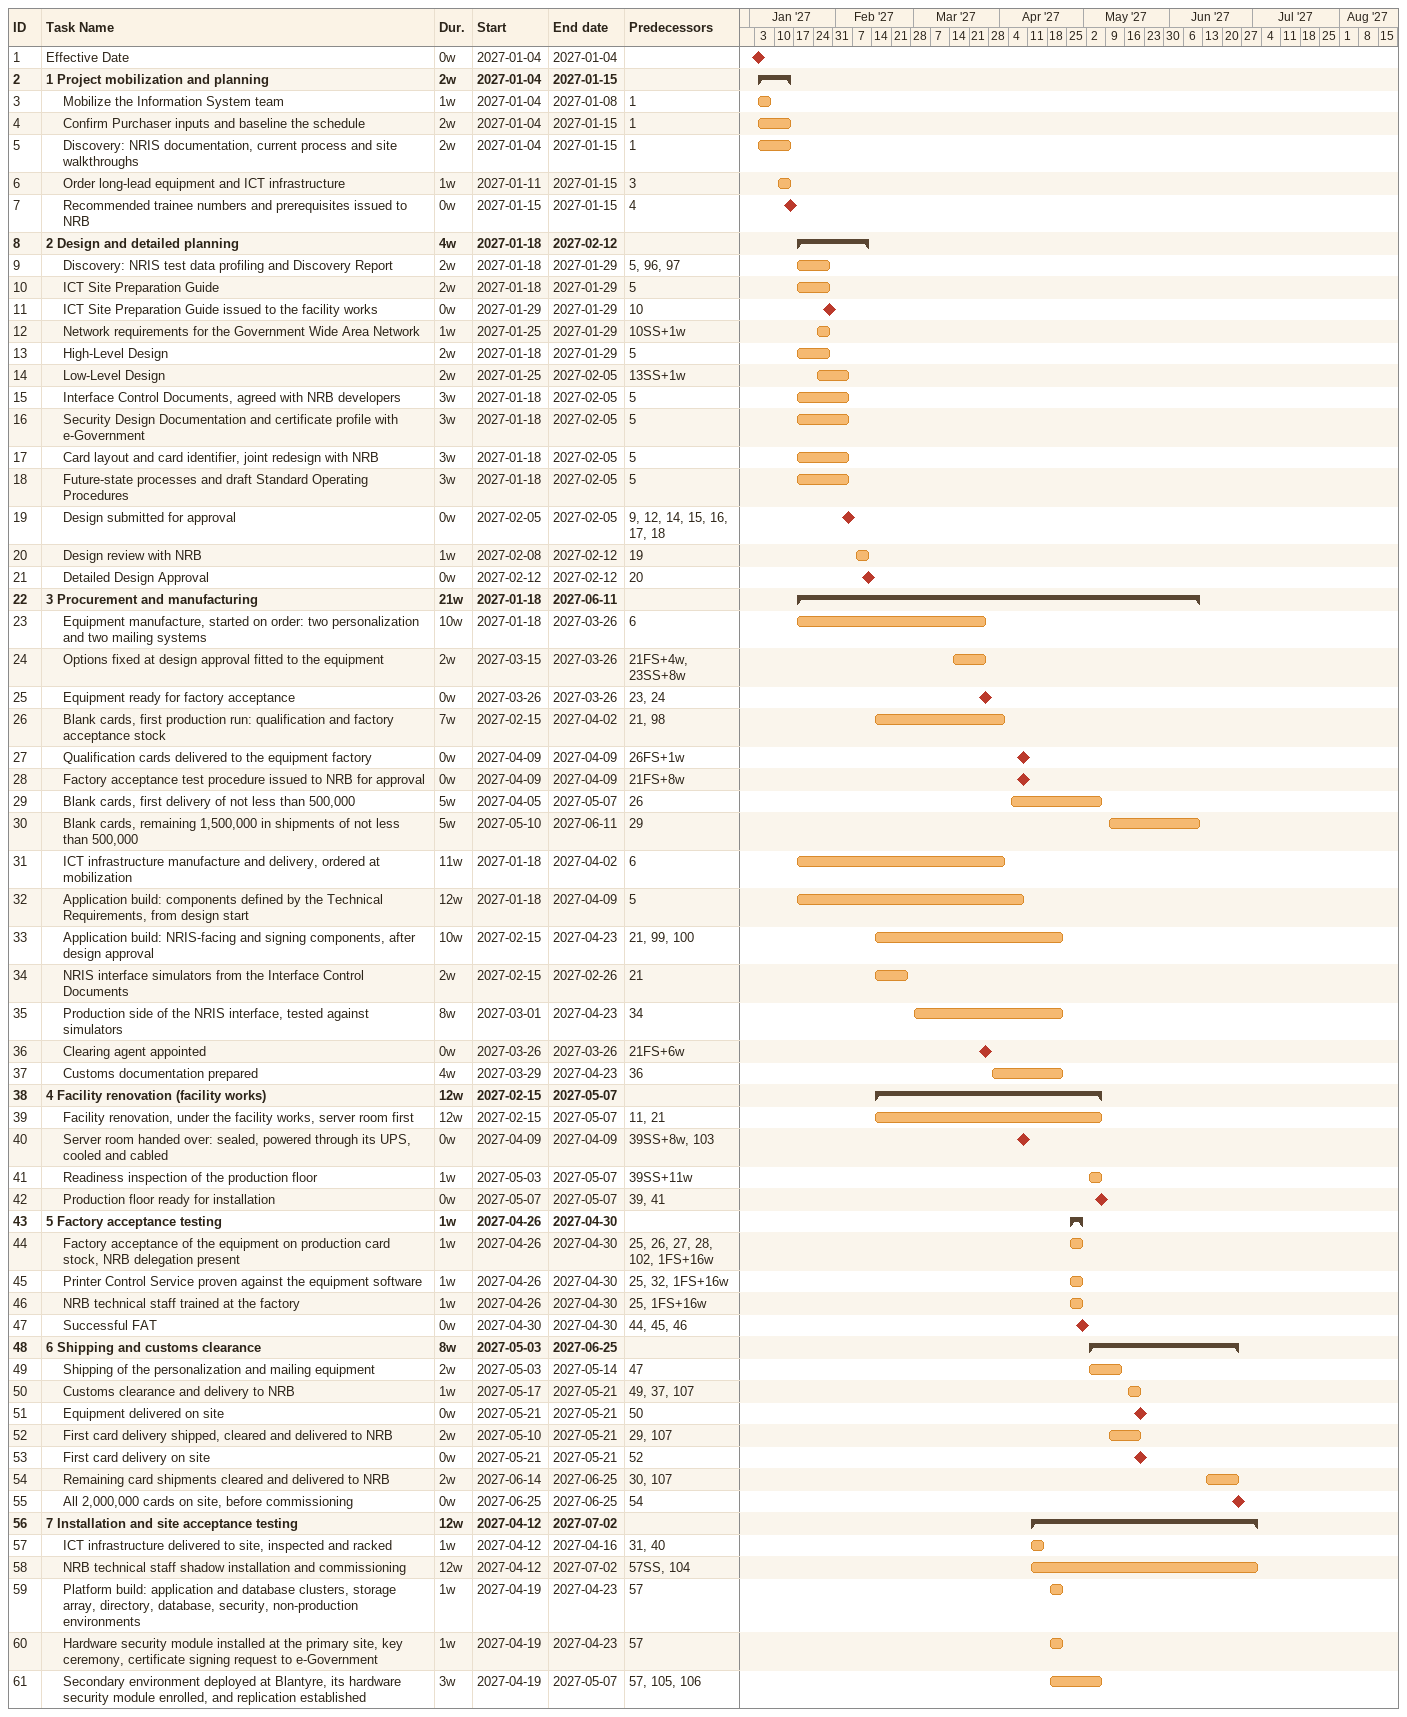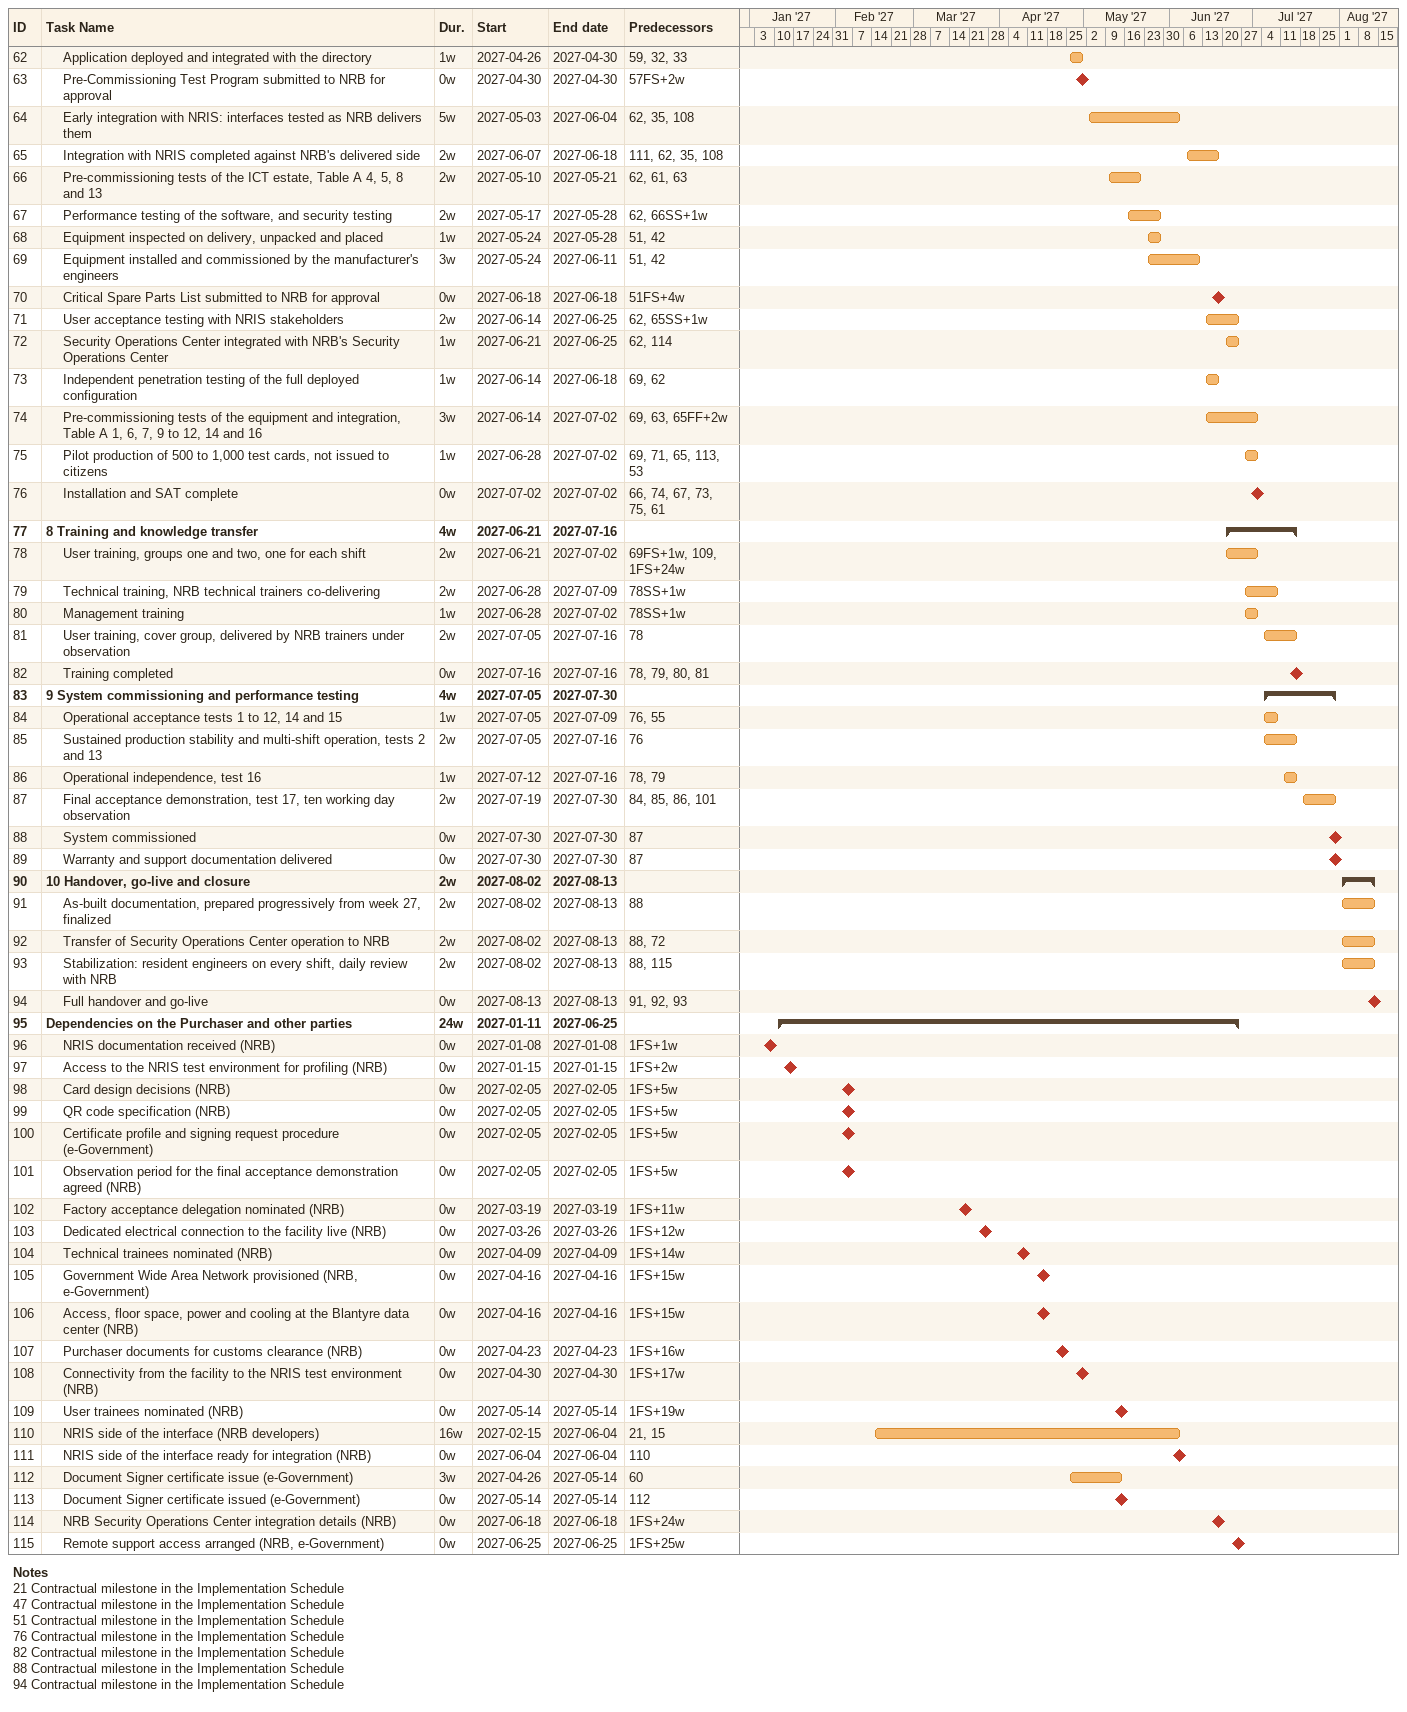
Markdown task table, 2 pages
| ID | Level | Task | Duration | Start | Finish | Predecessors |
|---|---|---|---|---|---|---|
| 1 | 1 | Effective Date | 0w | 2027-01-04 | 2027-01-04 |  |
| 2 | 1 | **1 Project mobilization and planning** | 2w | 2027-01-04 | 2027-01-15 |  |
| 3 | 2 | Mobilize the Information System team | 1w | 2027-01-04 | 2027-01-08 | 1 |
| 4 | 2 | Confirm Purchaser inputs and baseline the schedule | 2w | 2027-01-04 | 2027-01-15 | 1 |
| 5 | 2 | Discovery: NRIS documentation, current process and site walkthroughs | 2w | 2027-01-04 | 2027-01-15 | 1 |
| 6 | 2 | Order long-lead equipment and ICT infrastructure | 1w | 2027-01-11 | 2027-01-15 | 3 |
| 7 | 2 | Recommended trainee numbers and prerequisites issued to NRB | 0w | 2027-01-15 | 2027-01-15 | 4 |
| 8 | 1 | **2 Design and detailed planning** | 4w | 2027-01-18 | 2027-02-12 |  |
| 9 | 2 | Discovery: NRIS test data profiling and Discovery Report | 2w | 2027-01-18 | 2027-01-29 | 5, 96, 97 |
| 10 | 2 | ICT Site Preparation Guide | 2w | 2027-01-18 | 2027-01-29 | 5 |
| 11 | 2 | ICT Site Preparation Guide issued to the facility works | 0w | 2027-01-29 | 2027-01-29 | 10 |
| 12 | 2 | Network requirements for the Government Wide Area Network | 1w | 2027-01-25 | 2027-01-29 | 10SS+1w |
| 13 | 2 | High-Level Design | 2w | 2027-01-18 | 2027-01-29 | 5 |
| 14 | 2 | Low-Level Design | 2w | 2027-01-25 | 2027-02-05 | 13SS+1w |
| 15 | 2 | Interface Control Documents, agreed with NRB developers | 3w | 2027-01-18 | 2027-02-05 | 5 |
| 16 | 2 | Security Design Documentation and certificate profile with e-Government | 3w | 2027-01-18 | 2027-02-05 | 5 |
| 17 | 2 | Card layout and card identifier, joint redesign with NRB | 3w | 2027-01-18 | 2027-02-05 | 5 |
| 18 | 2 | Future-state processes and draft Standard Operating Procedures | 3w | 2027-01-18 | 2027-02-05 | 5 |
| 19 | 2 | Design submitted for approval | 0w | 2027-02-05 | 2027-02-05 | 9, 12, 14, 15, 16, 17, 18 |
| 20 | 2 | Design review with NRB | 1w | 2027-02-08 | 2027-02-12 | 19 |
| 21 | 2 | Detailed Design Approval | 0w | 2027-02-12 | 2027-02-12 | 20 |
| 22 | 1 | **3 Procurement and manufacturing** | 21w | 2027-01-18 | 2027-06-11 |  |
| 23 | 2 | Equipment manufacture, started on order: two personalization and two mailing systems | 10w | 2027-01-18 | 2027-03-26 | 6 |
| 24 | 2 | Options fixed at design approval fitted to the equipment | 2w | 2027-03-15 | 2027-03-26 | 21FS+4w, 23SS+8w |
| 25 | 2 | Equipment ready for factory acceptance | 0w | 2027-03-26 | 2027-03-26 | 23, 24 |
| 26 | 2 | Blank cards, first production run: qualification and factory acceptance stock | 7w | 2027-02-15 | 2027-04-02 | 21, 98 |
| 27 | 2 | Qualification cards delivered to the equipment factory | 0w | 2027-04-09 | 2027-04-09 | 26FS+1w |
| 28 | 2 | Factory acceptance test procedure issued to NRB for approval | 0w | 2027-04-09 | 2027-04-09 | 21FS+8w |
| 29 | 2 | Blank cards, first delivery of not less than 500,000 | 5w | 2027-04-05 | 2027-05-07 | 26 |
| 30 | 2 | Blank cards, remaining 1,500,000 in shipments of not less than 500,000 | 5w | 2027-05-10 | 2027-06-11 | 29 |
| 31 | 2 | ICT infrastructure manufacture and delivery, ordered at mobilization | 11w | 2027-01-18 | 2027-04-02 | 6 |
| 32 | 2 | Application build: components defined by the Technical Requirements, from design start | 12w | 2027-01-18 | 2027-04-09 | 5 |
| 33 | 2 | Application build: NRIS-facing and signing components, after design approval | 10w | 2027-02-15 | 2027-04-23 | 21, 99, 100 |
| 34 | 2 | NRIS interface simulators from the Interface Control Documents | 2w | 2027-02-15 | 2027-02-26 | 21 |
| 35 | 2 | Production side of the NRIS interface, tested against simulators | 8w | 2027-03-01 | 2027-04-23 | 34 |
| 36 | 2 | Clearing agent appointed | 0w | 2027-03-26 | 2027-03-26 | 21FS+6w |
| 37 | 2 | Customs documentation prepared | 4w | 2027-03-29 | 2027-04-23 | 36 |
| 38 | 1 | **4 Facility renovation (facility works)** | 12w | 2027-02-15 | 2027-05-07 |  |
| 39 | 2 | Facility renovation, under the facility works, server room first | 12w | 2027-02-15 | 2027-05-07 | 11, 21 |
| 40 | 2 | Server room handed over: sealed, powered through its UPS, cooled and cabled | 0w | 2027-04-09 | 2027-04-09 | 39SS+8w, 103 |
| 41 | 2 | Readiness inspection of the production floor | 1w | 2027-05-03 | 2027-05-07 | 39SS+11w |
| 42 | 2 | Production floor ready for installation | 0w | 2027-05-07 | 2027-05-07 | 39, 41 |
| 43 | 1 | **5 Factory acceptance testing** | 1w | 2027-04-26 | 2027-04-30 |  |
| 44 | 2 | Factory acceptance of the equipment on production card stock, NRB delegation present | 1w | 2027-04-26 | 2027-04-30 | 25, 26, 27, 28, 102, 1FS+16w |
| 45 | 2 | Printer Control Service proven against the equipment software | 1w | 2027-04-26 | 2027-04-30 | 25, 32, 1FS+16w |
| 46 | 2 | NRB technical staff trained at the factory | 1w | 2027-04-26 | 2027-04-30 | 25, 1FS+16w |
| 47 | 2 | Successful FAT | 0w | 2027-04-30 | 2027-04-30 | 44, 45, 46 |
| 48 | 1 | **6 Shipping and customs clearance** | 8w | 2027-05-03 | 2027-06-25 |  |
| 49 | 2 | Shipping of the personalization and mailing equipment | 2w | 2027-05-03 | 2027-05-14 | 47 |
| 50 | 2 | Customs clearance and delivery to NRB | 1w | 2027-05-17 | 2027-05-21 | 49, 37, 107 |
| 51 | 2 | Equipment delivered on site | 0w | 2027-05-21 | 2027-05-21 | 50 |
| 52 | 2 | First card delivery shipped, cleared and delivered to NRB | 2w | 2027-05-10 | 2027-05-21 | 29, 107 |
| 53 | 2 | First card delivery on site | 0w | 2027-05-21 | 2027-05-21 | 52 |
| 54 | 2 | Remaining card shipments cleared and delivered to NRB | 2w | 2027-06-14 | 2027-06-25 | 30, 107 |
| 55 | 2 | All 2,000,000 cards on site, before commissioning | 0w | 2027-06-25 | 2027-06-25 | 54 |
| 56 | 1 | **7 Installation and site acceptance testing** | 12w | 2027-04-12 | 2027-07-02 |  |
| 57 | 2 | ICT infrastructure delivered to site, inspected and racked | 1w | 2027-04-12 | 2027-04-16 | 31, 40 |
| 58 | 2 | NRB technical staff shadow installation and commissioning | 12w | 2027-04-12 | 2027-07-02 | 57SS, 104 |
| 59 | 2 | Platform build: application and database clusters, storage array, directory, database, security, non-production environments | 1w | 2027-04-19 | 2027-04-23 | 57 |
| 60 | 2 | Hardware security module installed at the primary site, key ceremony, certificate signing request to e-Government | 1w | 2027-04-19 | 2027-04-23 | 57 |
| 61 | 2 | Secondary environment deployed at Blantyre, its hardware security module enrolled, and replication established | 3w | 2027-04-19 | 2027-05-07 | 57, 105, 106 |
| 62 | 2 | Application deployed and integrated with the directory | 1w | 2027-04-26 | 2027-04-30 | 59, 32, 33 |
| 63 | 2 | Pre-Commissioning Test Program submitted to NRB for approval | 0w | 2027-04-30 | 2027-04-30 | 57FS+2w |
| 64 | 2 | Early integration with NRIS: interfaces tested as NRB delivers them | 5w | 2027-05-03 | 2027-06-04 | 62, 35, 108 |
| 65 | 2 | Integration with NRIS completed against NRB's delivered side | 2w | 2027-06-07 | 2027-06-18 | 111, 62, 35, 108 |
| 66 | 2 | Pre-commissioning tests of the ICT estate, Table A 4, 5, 8 and 13 | 2w | 2027-05-10 | 2027-05-21 | 62, 61, 63 |
| 67 | 2 | Performance testing of the software, and security testing | 2w | 2027-05-17 | 2027-05-28 | 62, 66SS+1w |
| 68 | 2 | Equipment inspected on delivery, unpacked and placed | 1w | 2027-05-24 | 2027-05-28 | 51, 42 |
| 69 | 2 | Equipment installed and commissioned by the manufacturer's engineers | 3w | 2027-05-24 | 2027-06-11 | 51, 42 |
| 70 | 2 | Critical Spare Parts List submitted to NRB for approval | 0w | 2027-06-18 | 2027-06-18 | 51FS+4w |
| 71 | 2 | User acceptance testing with NRIS stakeholders | 2w | 2027-06-14 | 2027-06-25 | 62, 65SS+1w |
| 72 | 2 | Security Operations Center integrated with NRB's Security Operations Center | 1w | 2027-06-21 | 2027-06-25 | 62, 114 |
| 73 | 2 | Independent penetration testing of the full deployed configuration | 1w | 2027-06-14 | 2027-06-18 | 69, 62 |
| 74 | 2 | Pre-commissioning tests of the equipment and integration, Table A 1, 6, 7, 9 to 12, 14 and 16 | 3w | 2027-06-14 | 2027-07-02 | 69, 63, 65FF+2w |
| 75 | 2 | Pilot production of 500 to 1,000 test cards, not issued to citizens | 1w | 2027-06-28 | 2027-07-02 | 69, 71, 65, 113, 53 |
| 76 | 2 | Installation and SAT complete | 0w | 2027-07-02 | 2027-07-02 | 66, 74, 67, 73, 75, 61 |
| 77 | 1 | **8 Training and knowledge transfer** | 4w | 2027-06-21 | 2027-07-16 |  |
| 78 | 2 | User training, groups one and two, one for each shift | 2w | 2027-06-21 | 2027-07-02 | 69FS+1w, 109, 1FS+24w |
| 79 | 2 | Technical training, NRB technical trainers co-delivering | 2w | 2027-06-28 | 2027-07-09 | 78SS+1w |
| 80 | 2 | Management training | 1w | 2027-06-28 | 2027-07-02 | 78SS+1w |
| 81 | 2 | User training, cover group, delivered by NRB trainers under observation | 2w | 2027-07-05 | 2027-07-16 | 78 |
| 82 | 2 | Training completed | 0w | 2027-07-16 | 2027-07-16 | 78, 79, 80, 81 |
| 83 | 1 | **9 System commissioning and performance testing** | 4w | 2027-07-05 | 2027-07-30 |  |
| 84 | 2 | Operational acceptance tests 1 to 12, 14 and 15 | 1w | 2027-07-05 | 2027-07-09 | 76, 55 |
| 85 | 2 | Sustained production stability and multi-shift operation, tests 2 and 13 | 2w | 2027-07-05 | 2027-07-16 | 76 |
| 86 | 2 | Operational independence, test 16 | 1w | 2027-07-12 | 2027-07-16 | 78, 79 |
| 87 | 2 | Final acceptance demonstration, test 17, ten working day observation | 2w | 2027-07-19 | 2027-07-30 | 84, 85, 86, 101 |
| 88 | 2 | System commissioned | 0w | 2027-07-30 | 2027-07-30 | 87 |
| 89 | 2 | Warranty and support documentation delivered | 0w | 2027-07-30 | 2027-07-30 | 87 |
| 90 | 1 | **10 Handover, go-live and closure** | 2w | 2027-08-02 | 2027-08-13 |  |
| 91 | 2 | As-built documentation, prepared progressively from week 27, finalized | 2w | 2027-08-02 | 2027-08-13 | 88 |
| 92 | 2 | Transfer of Security Operations Center operation to NRB | 2w | 2027-08-02 | 2027-08-13 | 88, 72 |
| 93 | 2 | Stabilization: resident engineers on every shift, daily review with NRB | 2w | 2027-08-02 | 2027-08-13 | 88, 115 |
| 94 | 2 | Full handover and go-live | 0w | 2027-08-13 | 2027-08-13 | 91, 92, 93 |
| 95 | 1 | **Dependencies on the Purchaser and other parties** | 24w | 2027-01-11 | 2027-06-25 |  |
| 96 | 2 | NRIS documentation received (NRB) | 0w | 2027-01-08 | 2027-01-08 | 1FS+1w |
| 97 | 2 | Access to the NRIS test environment for profiling (NRB) | 0w | 2027-01-15 | 2027-01-15 | 1FS+2w |
| 98 | 2 | Card design decisions (NRB) | 0w | 2027-02-05 | 2027-02-05 | 1FS+5w |
| 99 | 2 | QR code specification (NRB) | 0w | 2027-02-05 | 2027-02-05 | 1FS+5w |
| 100 | 2 | Certificate profile and signing request procedure (e-Government) | 0w | 2027-02-05 | 2027-02-05 | 1FS+5w |
| 101 | 2 | Observation period for the final acceptance demonstration agreed (NRB) | 0w | 2027-02-05 | 2027-02-05 | 1FS+5w |
| 102 | 2 | Factory acceptance delegation nominated (NRB) | 0w | 2027-03-19 | 2027-03-19 | 1FS+11w |
| 103 | 2 | Dedicated electrical connection to the facility live (NRB) | 0w | 2027-03-26 | 2027-03-26 | 1FS+12w |
| 104 | 2 | Technical trainees nominated (NRB) | 0w | 2027-04-09 | 2027-04-09 | 1FS+14w |
| 105 | 2 | Government Wide Area Network provisioned (NRB, e-Government) | 0w | 2027-04-16 | 2027-04-16 | 1FS+15w |
| 106 | 2 | Access, floor space, power and cooling at the Blantyre data center (NRB) | 0w | 2027-04-16 | 2027-04-16 | 1FS+15w |
| 107 | 2 | Purchaser documents for customs clearance (NRB) | 0w | 2027-04-23 | 2027-04-23 | 1FS+16w |
| 108 | 2 | Connectivity from the facility to the NRIS test environment (NRB) | 0w | 2027-04-30 | 2027-04-30 | 1FS+17w |
| 109 | 2 | User trainees nominated (NRB) | 0w | 2027-05-14 | 2027-05-14 | 1FS+19w |
| 110 | 2 | NRIS side of the interface (NRB developers) | 16w | 2027-02-15 | 2027-06-04 | 21, 15 |
| 111 | 2 | NRIS side of the interface ready for integration (NRB) | 0w | 2027-06-04 | 2027-06-04 | 110 |
| 112 | 2 | Document Signer certificate issue (e-Government) | 3w | 2027-04-26 | 2027-05-14 | 60 |
| 113 | 2 | Document Signer certificate issued (e-Government) | 0w | 2027-05-14 | 2027-05-14 | 112 |
| 114 | 2 | NRB Security Operations Center integration details (NRB) | 0w | 2027-06-18 | 2027-06-18 | 1FS+24w |
| 115 | 2 | Remote support access arranged (NRB, e-Government) | 0w | 2027-06-25 | 2027-06-25 | 1FS+25w |

Notes
- 21: Contractual milestone in the Implementation Schedule
- 47: Contractual milestone in the Implementation Schedule
- 51: Contractual milestone in the Implementation Schedule
- 76: Contractual milestone in the Implementation Schedule
- 82: Contractual milestone in the Implementation Schedule
- 88: Contractual milestone in the Implementation Schedule
- 94: Contractual milestone in the Implementation Schedule
